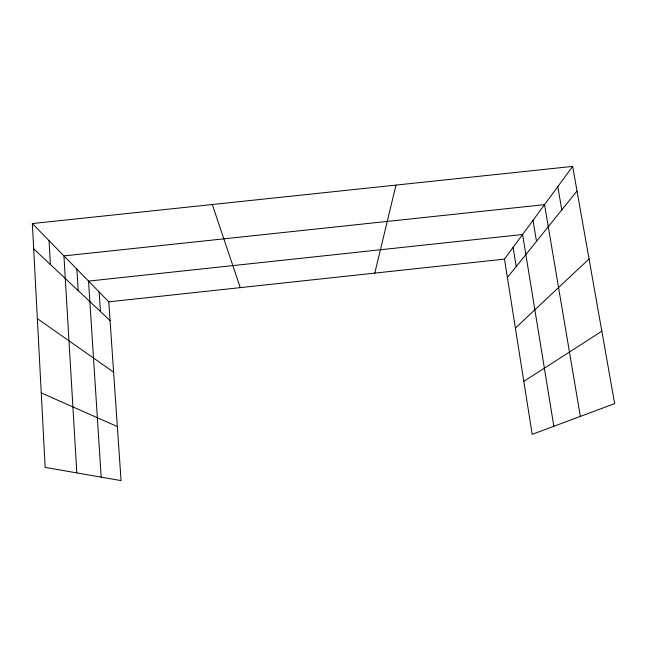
<?xml version="1.0" encoding="UTF-8"?>
<svg xmlns="http://www.w3.org/2000/svg" width="647" height="647" viewBox="0 0 647 647"><rect width="100%" height="100%" fill="white"/><g stroke="black" fill="none" stroke-linecap="round" stroke-linejoin="round"><path stroke-width="0.97" d="M374.791 273.107L395.996 185.082M572.668 166.4L614.65 403.631L532.182 434.347L504.49 259.107L572.668 166.4L32.35 223.547L45.161 467.393L121.054 480.6L108.785 301.825L32.35 223.547M507.394 277.506L577.019 190.986M515.384 328.078L589.045 258.954M523.811 381.39L601.831 331.215M108.785 301.825L504.49 259.107M41.246 392.915L117.342 426.559M37.348 318.631L113.613 372.162M33.676 248.796L110.071 320.588M212.297 204.509L240.247 287.632M557.787 186.627L561.806 209.887M580.343 416.409L544.548 204.638L63.948 255.905L76.807 472.9M533.015 220.328L536.5 241.339M553.84 426.276L522.59 234.497L88.55 281.097L101.175 477.138M513.12 247.372L516.201 266.564M99.137 291.943L100.439 311.539M76.88 269.144L78.206 290.64M49.075 240.676L50.417 264.526"/></g></svg>
